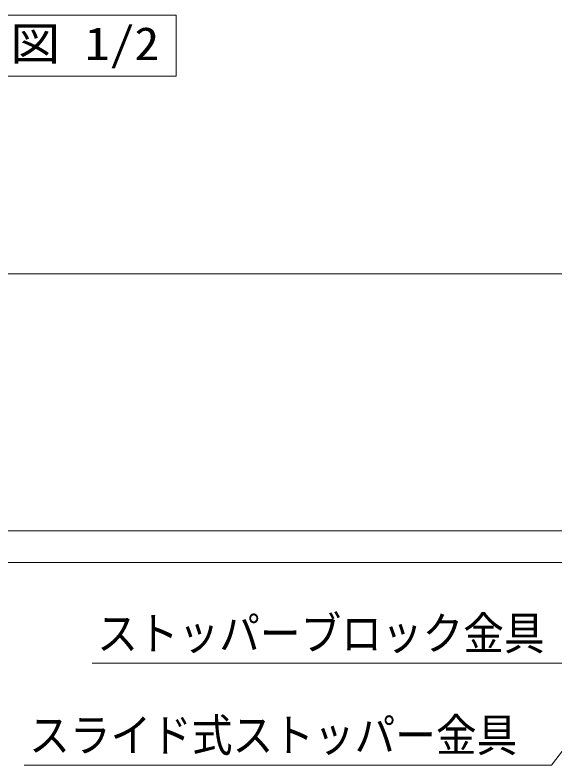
# Model space of a CAD drawing. Units: millimetres, scale not verified. Extents: x -6062 to 6062, y -3045 to 3045.
# Drawn here: x -3706 to -3175, y 1056 to 1793 of the extents above; entities that cross this region are included whole.
import ezdxf
from ezdxf.enums import TextEntityAlignment as Align

# ---------------------------------------------------------------- set-up
doc = ezdxf.new("R2010")
doc.units = ezdxf.units.MM
doc.header["$LTSCALE"] = 20
for name, color, linetype, lineweight in [('0-0_2寸法-3', 7, 'Continuous', 9), ('0-1_3一般', 7, 'Continuous', 9), ('0-5_2寸法-1', 7, 'Continuous', 9)]:
    doc.layers.add(name, color=color, linetype=linetype, lineweight=lineweight)
doc.styles.add('ＭＳ ゴシック', font='')
doc.styles.get('ＭＳ ゴシック').set_extended_font_data('MS Gothic')

# ---------------------------------------------------------------- blocks, each defined once
blk = doc.blocks.new('グループ-29')
at = {"layer": '0-0_2寸法-3'}
blk.add_lwpolyline([(-35192.5, 34654.4), (-42192.5, 34654.4), (-42192.5, 35854.4), (-35192.5, 35854.4)], close=True, dxfattribs=at)
at = {"layer": '0-0_2寸法-3', "style": 'ＭＳ ゴシック', "width": 1.1}
blk.add_text('B部詳細図 1/2', height=650.9, dxfattribs=at).set_placement((-41868.4, 34772), align=Align.BOTTOM_LEFT)
blk = doc.blocks.new('グループ-33')
at = {"layer": '0-1_3一般'}
blk.add_lwpolyline([(-42180, 25096.9), (-42180, 25716.9), (-26760, 25716.9), (-26760, 25096.9)], close=True, dxfattribs=at)

msp = doc.modelspace()

# ---------------------------------------------------------------- linework, layer by layer
at = {"layer": '0-0_2寸法-3'}
for points in [[(-3055.5, 1216.36), (-3178.66, 1055.84), (-3696.67, 1055.84)], [(-3099.5, 1215.24), (-3158.9, 1155.84), (-3629.64, 1155.84)]]:
    msp.add_lwpolyline(points, dxfattribs=at)
at = {"layer": '0-5_2寸法-1'}
msp.add_line((-4702.79, 1538.34), (-1532.21, 1538.34), dxfattribs=at)

# ---------------------------------------------------------------- block references
at = {"layer": '0-0_2寸法-3', "xscale": 0.05, "yscale": 0.05}
msp.add_blockref('グループ-29', (-1787.5, 0), dxfattribs=at)
at = {"layer": '0-1_3一般', "xscale": 0.05, "yscale": 0.05}
msp.add_blockref('グループ-33', (-1787.5, 0), dxfattribs=at)

# ---------------------------------------------------------------- texts
at = {"layer": '0-0_2寸法-3', "style": 'ＭＳ ゴシック', "width": 0.9}
for s, p in [('ストッパーブロック金具', (-3624.82, 1159.19)), ('スライド式ストッパー金具', (-3691.64, 1059.19))]:
    msp.add_text(s, height=32.55, dxfattribs=at).set_placement(p, align=Align.BOTTOM_LEFT)

doc.saveas('drawing.dxf')
